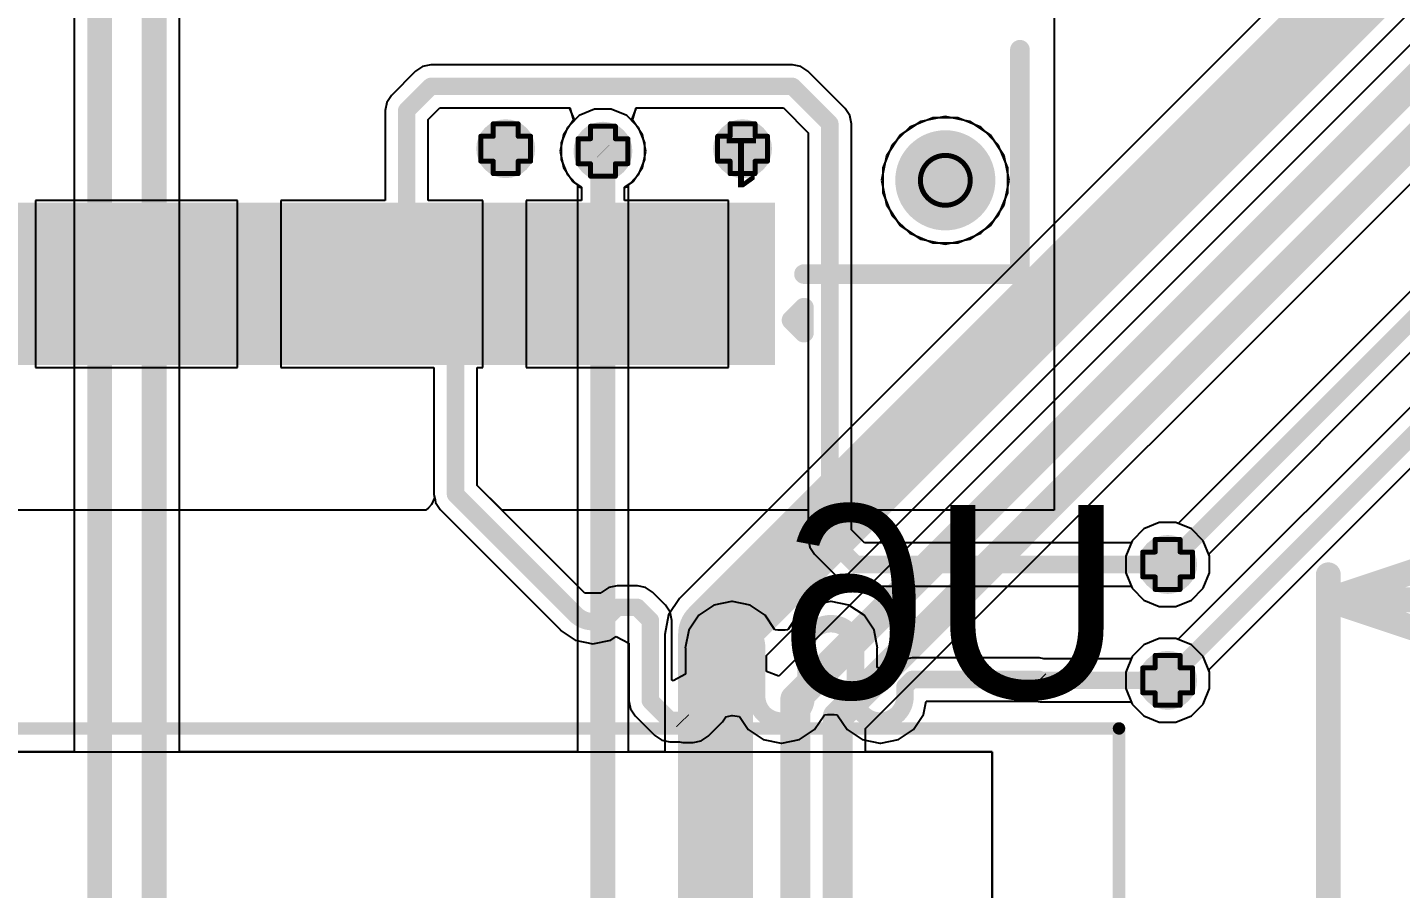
# Model space of a CAD drawing. Header units: inches. Extents: x -1 to 13, y -1.6 to 0.5.
# Drawn here: x 0.596 to 1.147, y -0.448 to -0.102 of the extents above; entities that cross this region are included whole.
import ezdxf

# ---------------------------------------------------------------- set-up
doc = ezdxf.new("R2010")
doc.units = ezdxf.units.IN
doc.header["$MEASUREMENT"] = 0
for name, color, linetype in [('Bottom Layer', 5, 'Continuous'), ('Bottom Overlay', 54, 'Continuous'), ('Bottom Solder', 6, 'Continuous'), ('Dimensions', 6, 'Continuous'), ('Drill Drawing', 1, 'Continuous'), ('Pad Holes', 156, 'Continuous'), ('Top Layer', 1, 'Continuous'), ('Top Overlay', 2, 'Continuous'), ('Top Paste', 8, 'Continuous'), ('Top Solder', 216, 'Continuous'), ('Via Holes', 16, 'Continuous')]:
    doc.layers.add(name, color=color, linetype=linetype)
doc.styles.add('Arial', font='', dxfattribs={"height": 0.2})
doc.styles.get('Arial').set_extended_font_data('Arial')

# ---------------------------------------------------------------- blocks, each defined once
blk = doc.blocks.new('QTH_030_01_L_D_A_K_TR_8')
at = {"layer": 'Bottom Solder'}
h = blk.add_hatch(color=6, dxfattribs=at)
edge = h.paths.add_edge_path()
edge.add_arc((-0.36378, 0.07992), 0.004, 0, 360)
at = {"layer": 'Pad Holes'}
h = blk.add_hatch(color=7, dxfattribs=at)
edge = h.paths.add_edge_path()
edge.add_arc((-0.36378, 0.07992), 0.02008, 0, 360)
at = {"layer": 'Top Layer'}
for points in [[(-0.29144, 0.15004), (-0.27943, 0.15004), (-0.27943, 0.09295), (-0.29144, 0.09295)], [(-0.27175, 0.15004), (-0.25974, 0.15004), (-0.25974, 0.09295), (-0.27175, 0.09295)], [(-0.25207, 0.15004), (-0.24006, 0.15004), (-0.24006, 0.09295), (-0.25207, 0.09295)], [(-0.23238, 0.15004), (-0.22037, 0.15004), (-0.22037, 0.09295), (-0.23238, 0.09295)], [(-0.2127, 0.15004), (-0.20069, 0.15004), (-0.20069, 0.09295), (-0.2127, 0.09295)], [(-0.19301, 0.15004), (-0.181, 0.15004), (-0.181, 0.09295), (-0.19301, 0.09295)], [(-0.17333, 0.15004), (-0.16132, 0.15004), (-0.16132, 0.09295), (-0.17333, 0.09295)], [(-0.15364, 0.15004), (-0.14163, 0.15004), (-0.14163, 0.09295), (-0.15364, 0.09295)], [(-0.13396, 0.15004), (-0.12195, 0.15004), (-0.12195, 0.09295), (-0.13396, 0.09295)], [(-0.11427, 0.15004), (-0.10226, 0.15004), (-0.10226, 0.09295), (-0.11427, 0.09295)], [(-0.09459, 0.15004), (-0.08258, 0.15004), (-0.08258, 0.09295), (-0.09459, 0.09295)], [(-0.0749, 0.15004), (-0.06289, 0.15004), (-0.06289, 0.09295), (-0.0749, 0.09295)], [(-0.05522, 0.15004), (-0.04321, 0.15004), (-0.04321, 0.09295), (-0.05522, 0.09295)], [(-0.03553, 0.15004), (-0.02352, 0.15004), (-0.02352, 0.09295), (-0.03553, 0.09295)], [(-0.01585, 0.15004), (-0.00384, 0.15004), (-0.00384, 0.09295), (-0.01585, 0.09295)], [(0.00384, 0.15004), (0.01585, 0.15004), (0.01585, 0.09295), (0.00384, 0.09295)]]:
    blk.add_hatch(color=1, dxfattribs=at).paths.add_polyline_path(points)
at = {"layer": 'Top Paste'}
for points in [[(-0.29144, 0.15004), (-0.27943, 0.15004), (-0.27943, 0.09295), (-0.29144, 0.09295)], [(-0.27175, 0.15004), (-0.25974, 0.15004), (-0.25974, 0.09295), (-0.27175, 0.09295)], [(-0.25207, 0.15004), (-0.24006, 0.15004), (-0.24006, 0.09295), (-0.25207, 0.09295)], [(-0.23238, 0.15004), (-0.22037, 0.15004), (-0.22037, 0.09295), (-0.23238, 0.09295)], [(-0.2127, 0.15004), (-0.20069, 0.15004), (-0.20069, 0.09295), (-0.2127, 0.09295)], [(-0.19301, 0.15004), (-0.181, 0.15004), (-0.181, 0.09295), (-0.19301, 0.09295)], [(-0.17333, 0.15004), (-0.16132, 0.15004), (-0.16132, 0.09295), (-0.17333, 0.09295)], [(-0.15364, 0.15004), (-0.14163, 0.15004), (-0.14163, 0.09295), (-0.15364, 0.09295)], [(-0.13396, 0.15004), (-0.12195, 0.15004), (-0.12195, 0.09295), (-0.13396, 0.09295)], [(-0.11427, 0.15004), (-0.10226, 0.15004), (-0.10226, 0.09295), (-0.11427, 0.09295)], [(-0.09459, 0.15004), (-0.08258, 0.15004), (-0.08258, 0.09295), (-0.09459, 0.09295)], [(-0.0749, 0.15004), (-0.06289, 0.15004), (-0.06289, 0.09295), (-0.0749, 0.09295)], [(-0.05522, 0.15004), (-0.04321, 0.15004), (-0.04321, 0.09295), (-0.05522, 0.09295)], [(-0.03553, 0.15004), (-0.02352, 0.15004), (-0.02352, 0.09295), (-0.03553, 0.09295)], [(-0.01585, 0.15004), (-0.00384, 0.15004), (-0.00384, 0.09295), (-0.01585, 0.09295)], [(0.00384, 0.15004), (0.01585, 0.15004), (0.01585, 0.09295), (0.00384, 0.09295)]]:
    blk.add_hatch(color=8, dxfattribs=at).paths.add_polyline_path(points)
at = {"layer": 'Top Solder'}
for points in [[(-0.29544, 0.15404), (-0.27543, 0.15404), (-0.27543, 0.08895), (-0.29544, 0.08895)], [(-0.27575, 0.15404), (-0.25574, 0.15404), (-0.25574, 0.08895), (-0.27575, 0.08895)], [(-0.25607, 0.15404), (-0.23606, 0.15404), (-0.23606, 0.08895), (-0.25607, 0.08895)], [(-0.23638, 0.15404), (-0.21637, 0.15404), (-0.21637, 0.08895), (-0.23638, 0.08895)], [(-0.2167, 0.15404), (-0.19669, 0.15404), (-0.19669, 0.08895), (-0.2167, 0.08895)], [(-0.19701, 0.15404), (-0.177, 0.15404), (-0.177, 0.08895), (-0.19701, 0.08895)], [(-0.17733, 0.15404), (-0.15732, 0.15404), (-0.15732, 0.08895), (-0.17733, 0.08895)], [(-0.15764, 0.15404), (-0.13763, 0.15404), (-0.13763, 0.08895), (-0.15764, 0.08895)], [(-0.13796, 0.15404), (-0.11795, 0.15404), (-0.11795, 0.08895), (-0.13796, 0.08895)], [(-0.11827, 0.15404), (-0.09826, 0.15404), (-0.09826, 0.08895), (-0.11827, 0.08895)], [(-0.09859, 0.15404), (-0.07858, 0.15404), (-0.07858, 0.08895), (-0.09859, 0.08895)], [(-0.0789, 0.15404), (-0.05889, 0.15404), (-0.05889, 0.08895), (-0.0789, 0.08895)], [(-0.05922, 0.15404), (-0.03921, 0.15404), (-0.03921, 0.08895), (-0.05922, 0.08895)], [(-0.03953, 0.15404), (-0.01952, 0.15404), (-0.01952, 0.08895), (-0.03953, 0.08895)], [(-0.01985, 0.15404), (0.00016, 0.15404), (0.00016, 0.08895), (-0.01985, 0.08895)], [(-0.00016, 0.15404), (0.01985, 0.15404), (0.01985, 0.08895), (-0.00016, 0.08895)]]:
    blk.add_hatch(color=216, dxfattribs=at).paths.add_polyline_path(points)
h = blk.add_hatch(color=216, dxfattribs=at)
edge = h.paths.add_edge_path()
edge.add_arc((-0.36378, 0.07992), 0.004, 0, 360)
at = {"layer": 'Top Overlay', "const_width": 0.00787}
for points in [[(-0.30209, 0.136), (-0.30709, 0.141)], [(-0.30709, 0.141), (-0.30709, 0.131)], [(-0.30209, 0.136), (-0.30709, 0.131)], [(-0.30709, 0.11752), (-0.3937, 0.11752)], [(-0.3937, 0.11752), (-0.3937, 0.02756)]]:
    blk.add_lwpolyline(points, dxfattribs=at)
at = {"layer": 'Top Overlay', "const_width": 0.00394}
for points in [[(-0.30906, 0.141, 1), (-0.30512, 0.141, 1)], [(-0.30906, 0.141, 1), (-0.30512, 0.141, 1)], [(-0.30406, 0.136, 1), (-0.30012, 0.136, 1)], [(-0.30406, 0.136, 1), (-0.30012, 0.136, 1)], [(-0.30906, 0.131, 1), (-0.30512, 0.131, 1)], [(-0.30906, 0.131, 1), (-0.30512, 0.131, 1)], [(-0.39567, 0.11752, 1), (-0.39173, 0.11752, 1)], [(-0.39567, 0.11752, 1), (-0.39173, 0.11752, 1)], [(-0.30906, 0.11752, 1), (-0.30512, 0.11752, 1)], [(-0.39567, 0.02756, 1), (-0.39173, 0.02756, 1)]]:
    blk.add_lwpolyline(points, format="xyb", close=True, dxfattribs=at)
at = {"layer": 'Top Overlay', "style": 'Arial'}
blk.add_text('1', height=0.01969, dxfattribs=at).set_placement((-0.29, 0.063))
blk = doc.blocks.new('BL_R8812AF1_B_11')
at = {"layer": 'Bottom Overlay', "const_width": 0.005}
for points in [[(-0.5315, -0.26952), (-0.5315, -0.35039)], [(0.5315, -0.35039), (-0.5315, -0.35039)]]:
    blk.add_lwpolyline(points, dxfattribs=at)
at = {"layer": 'Bottom Overlay', "const_width": 0.0025}
blk.add_lwpolyline([(-0.53275, -0.35039, 1), (-0.53025, -0.35039, 1)], format="xyb", close=True, dxfattribs=at)
blk.add_lwpolyline([(-0.53275, -0.35039, 1), (-0.53025, -0.35039, 1)], format="xyb", close=True, dxfattribs=at)

msp = doc.modelspace()

# ---------------------------------------------------------------- hatches: boundary and pattern name
at = {"layer": 'Bottom Layer'}
h = msp.add_hatch(color=5, dxfattribs=at)
edge = h.paths.add_edge_path()
edge.add_arc((0.78785, -0.15111), 0.01181, 0, 360)
h = msp.add_hatch(color=5, dxfattribs=at)
edge = h.paths.add_edge_path()
edge.add_arc((0.82685, -0.15211), 0.01181, 0, 360)
h = msp.add_hatch(color=5, dxfattribs=at)
edge = h.paths.add_edge_path()
edge.add_arc((0.88285, -0.15111), 0.01181, 0, 360)
h = msp.add_hatch(color=5, dxfattribs=at)
edge = h.paths.add_edge_path()
edge.add_arc((1.05335, -0.31785), 0.01181, 0, 360)
h = msp.add_hatch(color=5, dxfattribs=at)
edge = h.paths.add_edge_path()
edge.add_arc((1.05335, -0.36431), 0.01181, 0, 360)
at = {"layer": 'Top Layer'}
h = msp.add_hatch(color=1, dxfattribs=at)
edge = h.paths.add_edge_path()
edge.add_arc((0.78785, -0.15111), 0.01181, 0, 360)
h = msp.add_hatch(color=1, dxfattribs=at)
edge = h.paths.add_edge_path()
edge.add_arc((0.82685, -0.15211), 0.01181, 0, 360)
h = msp.add_hatch(color=1, dxfattribs=at)
edge = h.paths.add_edge_path()
edge.add_arc((0.88285, -0.15111), 0.01181, 0, 360)
h = msp.add_hatch(color=1, dxfattribs=at)
edge = h.paths.add_edge_path()
edge.add_arc((1.05335, -0.31785), 0.01181, 0, 360)
h = msp.add_hatch(color=1, dxfattribs=at)
edge = h.paths.add_edge_path()
edge.add_arc((1.05335, -0.36431), 0.01181, 0, 360)
at = {"layer": 'Via Holes'}
h = msp.add_hatch(color=7, dxfattribs=at)
edge = h.paths.add_edge_path()
edge.add_arc((0.78785, -0.15111), 0.00591, 0, 360)
h = msp.add_hatch(color=7, dxfattribs=at)
edge = h.paths.add_edge_path()
edge.add_arc((0.82685, -0.15211), 0.00591, 0, 360)
h = msp.add_hatch(color=7, dxfattribs=at)
edge = h.paths.add_edge_path()
edge.add_arc((0.88285, -0.15111), 0.00591, 0, 360)
h = msp.add_hatch(color=7, dxfattribs=at)
edge = h.paths.add_edge_path()
edge.add_arc((1.05335, -0.31785), 0.00591, 0, 360)
h = msp.add_hatch(color=7, dxfattribs=at)
edge = h.paths.add_edge_path()
edge.add_arc((1.05335, -0.36431), 0.00591, 0, 360)

# ---------------------------------------------------------------- linework, layer by layer
at = {"layer": 'Bottom Layer'}
for p, q in [((0.61479, 0.14839), (0.61479, -0.393)), ((0.657, -0.393), (0.657, 0.13558)), ((0.89239, -0.35432), (1.21258, -0.03413)), ((1.17449, -0.08557), (0.89739, -0.36267)), ((1.0992, -0.08983), (0.85758, -0.33145)), ((0.93222, -0.38361), (1.19411, -0.12172)), ((1.23261, -0.12633), (1.05755, -0.3014)), ((0.82351, -0.1353), (0.81733, -0.13785)), ((0.8302, -0.1353), (0.82351, -0.1353)), ((0.83637, -0.13785), (0.8302, -0.1353)), ((1.06981, -0.31365), (1.24979, -0.13367)), ((0.8126, -0.14258), (0.81004, -0.14876)), ((0.81733, -0.13785), (0.8126, -0.14258)), ((0.8411, -0.14258), (0.83637, -0.13785)), ((0.84366, -0.14876), (0.8411, -0.14258)), ((0.94997, -0.14252), (0.94292, -0.14958)), ((0.95919, -0.1387), (0.94997, -0.14252)), ((0.96917, -0.1387), (0.95919, -0.1387)), ((0.97839, -0.14252), (0.96917, -0.1387)), ((0.98544, -0.14958), (0.97839, -0.14252)), ((1.26674, -0.13867), (1.05755, -0.34785)), ((0.81004, -0.14876), (0.81004, -0.15545)), ((0.84366, -0.15545), (0.84366, -0.14876)), ((0.94292, -0.14958), (0.9391, -0.15879)), ((0.98926, -0.15879), (0.98544, -0.14958)), ((1.06981, -0.36011), (1.28111, -0.14881)), ((0.81004, -0.15545), (0.8126, -0.16163)), ((0.8411, -0.16163), (0.84366, -0.15545)), ((0.9391, -0.15879), (0.9391, -0.16877)), ((0.98926, -0.16877), (0.98926, -0.15879)), ((0.8126, -0.16163), (0.81666, -0.16568)), ((0.83705, -0.16568), (0.8411, -0.16163)), ((0.81666, -0.16568), (0.81666, -0.393)), ((0.83705, -0.393), (0.83705, -0.16568)), ((0.9391, -0.16877), (0.94292, -0.17799)), ((0.98544, -0.17799), (0.98926, -0.16877)), ((0.94292, -0.17799), (0.94997, -0.18504)), ((0.97839, -0.18504), (0.98544, -0.17799)), ((0.94997, -0.18504), (0.95919, -0.18886)), ((0.96917, -0.18886), (0.97839, -0.18504)), ((0.95919, -0.18886), (0.96917, -0.18886)), ((1.05001, -0.30104), (1.04383, -0.3036)), ((1.0567, -0.30104), (1.05001, -0.30104)), ((1.05755, -0.3014), (1.0567, -0.30104)), ((1.0391, -0.30833), (1.03654, -0.31451)), ((1.04383, -0.3036), (1.0391, -0.30833)), ((1.07016, -0.31451), (1.06981, -0.31365)), ((1.03654, -0.31451), (1.03654, -0.3212)), ((1.07016, -0.3212), (1.07016, -0.31451)), ((1.03654, -0.3212), (1.0391, -0.32737)), ((1.0676, -0.32737), (1.07016, -0.3212)), ((1.0391, -0.32737), (1.04383, -0.3321)), ((1.06287, -0.3321), (1.0676, -0.32737)), ((0.85758, -0.33145), (0.85316, -0.33807)), ((1.04383, -0.3321), (1.05001, -0.33466)), ((1.05001, -0.33466), (1.0567, -0.33466)), ((1.0567, -0.33466), (1.06287, -0.3321)), ((0.85316, -0.33807), (0.85161, -0.34587)), ((0.85161, -0.34587), (0.85161, -0.393)), ((1.04383, -0.35006), (1.0391, -0.35479)), ((1.05001, -0.3475), (1.04383, -0.35006)), ((1.0567, -0.3475), (1.05001, -0.3475)), ((1.05755, -0.34785), (1.0567, -0.3475)), ((0.89239, -0.3608), (0.89239, -0.35432)), ((1.0391, -0.35479), (1.03654, -0.36097)), ((0.89739, -0.36267), (0.89239, -0.3608)), ((1.03654, -0.36097), (1.03654, -0.36765)), ((1.07016, -0.36097), (1.06981, -0.36011)), ((1.07016, -0.36765), (1.07016, -0.36097)), ((1.03654, -0.36765), (1.0391, -0.37383)), ((1.0676, -0.37383), (1.07016, -0.36765)), ((1.0391, -0.37383), (1.04383, -0.37856)), ((1.06287, -0.37856), (1.0676, -0.37383)), ((1.04383, -0.37856), (1.05001, -0.38112)), ((1.0567, -0.38112), (1.06287, -0.37856)), ((0.93222, -0.393), (0.93222, -0.38361)), ((1.05001, -0.38112), (1.0567, -0.38112)), ((0.177, -0.393), (0.983, -0.393)), ((0.61479, -0.393), (0.177, -0.393)), ((0.81666, -0.393), (0.657, -0.393)), ((0.85161, -0.393), (0.83705, -0.393)), ((0.983, -0.393), (0.93222, -0.393)), ((0.983, -0.393), (0.983, -1.071)), ((0.983, -0.50655), (0.983, -0.393))]:
    msp.add_line(p, q, dxfattribs=at)
for points, const_width in [([(0.62499, -0.75999), (0.62499, 0.14839)], 0.01), ([(0.6468, -0.75095), (0.6468, 0.1398)], 0.01), ([(0.872, -0.34587), (1.20414, -0.01374)], 0.03), ([(0.872, -0.34587), (1.20414, -0.01374)], 0.03), ([(0.904, -0.37192), (1.18242, -0.0935)], 0.012), ([(0.921, -0.37896), (1.18946, -0.1105)], 0.012), ([(1.05335, -0.31785), (1.2462, -0.125)], 0.007), ([(1.05335, -0.36431), (1.27752, -0.14015)], 0.007), ([(0.82685, -0.89314), (0.82685, -0.15211)], 0.01), ([(0.872, -0.813), (0.872, -0.34587)], 0.03), ([(0.872, -0.813), (0.872, -0.34587)], 0.03), ([(0.904, -0.72551), (0.904, -0.37192)], 0.012), ([(0.921, -0.71847), (0.921, -0.37896)], 0.012)]:
    msp.add_lwpolyline(points, dxfattribs=dict(at, const_width=const_width))
for points, const_width in [([(0.82435, -0.15211, 1), (0.82935, -0.15211, 1)], 0.005), ([(1.0516, -0.31785, 1), (1.0551, -0.31785, 1)], 0.0035), ([(0.8645, -0.34587, 1), (0.8795, -0.34587, 1)], 0.015), ([(0.8645, -0.34587, 1), (0.8795, -0.34587, 1)], 0.015), ([(0.8645, -0.34587, 1), (0.8795, -0.34587, 1)], 0.015), ([(0.8645, -0.34587, 1), (0.8795, -0.34587, 1)], 0.015), ([(1.0516, -0.36431, 1), (1.0551, -0.36431, 1)], 0.0035), ([(0.901, -0.37192, 1), (0.907, -0.37192, 1)], 0.006), ([(0.901, -0.37192, 1), (0.907, -0.37192, 1)], 0.006), ([(0.918, -0.37896, 1), (0.924, -0.37896, 1)], 0.006), ([(0.918, -0.37896, 1), (0.924, -0.37896, 1)], 0.006)]:
    msp.add_lwpolyline(points, format="xyb", close=True, dxfattribs=dict(at, const_width=const_width))
at = {"layer": 'Dimensions', "const_width": 0.01}
for points in [[(1.1178, -0.332), (1.1778, -0.312)], [(1.1178, -0.68761), (1.1178, -0.322)], [(1.1178, -0.332), (1.1778, -0.352)], [(1.1178, -0.332), (1.44585, -0.332)]]:
    msp.add_lwpolyline(points, dxfattribs=at)
at = {"layer": 'Dimensions', "const_width": 0.005}
for points in [[(1.1153, -0.322, 1), (1.1203, -0.322, 1)], [(1.1153, -0.332, 1), (1.1203, -0.332, 1)], [(1.1153, -0.332, 1), (1.1203, -0.332, 1)], [(1.1153, -0.332, 1), (1.1203, -0.332, 1)]]:
    msp.add_lwpolyline(points, format="xyb", close=True, dxfattribs=at)
at = {"layer": 'Drill Drawing', "const_width": 0.002}
for points in [[(0.78285, -0.14611), (0.78285, -0.14111)], [(0.78285, -0.14111), (0.79285, -0.14111)], [(0.79285, -0.14611), (0.79285, -0.14111)], [(0.82185, -0.14711), (0.82185, -0.14211)], [(0.82185, -0.14211), (0.83185, -0.14211)], [(0.83185, -0.14711), (0.83185, -0.14211)], [(0.87785, -0.14611), (0.87785, -0.14111)], [(0.87785, -0.14111), (0.88785, -0.14111)], [(0.88785, -0.14611), (0.88785, -0.14111)], [(0.77785, -0.15611), (0.77785, -0.14611)], [(0.77785, -0.14611), (0.78285, -0.14611)], [(0.79285, -0.14611), (0.79785, -0.14611)], [(0.79785, -0.15611), (0.79785, -0.14611)], [(0.81685, -0.15711), (0.81685, -0.14711)], [(0.81685, -0.14711), (0.82185, -0.14711)], [(0.83185, -0.14711), (0.83685, -0.14711)], [(0.83685, -0.15711), (0.83685, -0.14711)], [(0.87285, -0.15611), (0.87285, -0.14611)], [(0.87285, -0.14611), (0.87785, -0.14611)], [(0.88785, -0.14611), (0.89285, -0.14611)], [(0.89285, -0.15611), (0.89285, -0.14611)], [(0.77785, -0.15611), (0.78285, -0.15611)], [(0.78285, -0.16111), (0.78285, -0.15611)], [(0.79285, -0.15611), (0.79785, -0.15611)], [(0.79285, -0.16111), (0.79285, -0.15611)], [(0.81685, -0.15711), (0.82185, -0.15711)], [(0.82185, -0.16211), (0.82185, -0.15711)], [(0.83185, -0.15711), (0.83685, -0.15711)], [(0.83185, -0.16211), (0.83185, -0.15711)], [(0.87285, -0.15611), (0.87785, -0.15611)], [(0.87785, -0.16111), (0.87785, -0.15611)], [(0.88785, -0.15611), (0.89285, -0.15611)], [(0.88785, -0.16111), (0.88785, -0.15611)], [(0.78285, -0.16111), (0.79285, -0.16111)], [(0.82185, -0.16211), (0.83185, -0.16211)], [(0.87785, -0.16111), (0.88785, -0.16111)], [(1.04835, -0.31285), (1.04835, -0.30785)], [(1.04835, -0.30785), (1.05835, -0.30785)], [(1.05835, -0.31285), (1.05835, -0.30785)], [(1.04335, -0.32285), (1.04335, -0.31285)], [(1.04335, -0.31285), (1.04835, -0.31285)], [(1.05835, -0.31285), (1.06335, -0.31285)], [(1.06335, -0.32285), (1.06335, -0.31285)], [(1.04335, -0.32285), (1.04835, -0.32285)], [(1.04835, -0.32785), (1.04835, -0.32285)], [(1.05835, -0.32285), (1.06335, -0.32285)], [(1.05835, -0.32785), (1.05835, -0.32285)], [(1.04835, -0.32785), (1.05835, -0.32785)], [(1.04835, -0.35931), (1.04835, -0.35431)], [(1.04835, -0.35431), (1.05835, -0.35431)], [(1.05835, -0.35931), (1.05835, -0.35431)], [(1.04335, -0.36931), (1.04335, -0.35931)], [(1.04335, -0.35931), (1.04835, -0.35931)], [(1.05835, -0.35931), (1.06335, -0.35931)], [(1.06335, -0.36931), (1.06335, -0.35931)], [(1.04335, -0.36931), (1.04835, -0.36931)], [(1.04835, -0.37431), (1.04835, -0.36931)], [(1.05835, -0.36931), (1.06335, -0.36931)], [(1.05835, -0.37431), (1.05835, -0.36931)], [(1.04835, -0.37431), (1.05835, -0.37431)]]:
    msp.add_lwpolyline(points, dxfattribs=at)
at = {"layer": 'Drill Drawing'}
for points, const_width in [([(0.78235, -0.14111, 1), (0.78335, -0.14111, 1)], 0.001), ([(0.78235, -0.14111, 1), (0.78335, -0.14111, 1)], 0.001), ([(0.79235, -0.14111, 1), (0.79335, -0.14111, 1)], 0.001), ([(0.79235, -0.14111, 1), (0.79335, -0.14111, 1)], 0.001), ([(0.82135, -0.14211, 1), (0.82235, -0.14211, 1)], 0.001), ([(0.82135, -0.14211, 1), (0.82235, -0.14211, 1)], 0.001), ([(0.83135, -0.14211, 1), (0.83235, -0.14211, 1)], 0.001), ([(0.83135, -0.14211, 1), (0.83235, -0.14211, 1)], 0.001), ([(0.87735, -0.14111, 1), (0.87835, -0.14111, 1)], 0.001), ([(0.87735, -0.14111, 1), (0.87835, -0.14111, 1)], 0.001), ([(0.88735, -0.14111, 1), (0.88835, -0.14111, 1)], 0.001), ([(0.88735, -0.14111, 1), (0.88835, -0.14111, 1)], 0.001), ([(0.77735, -0.14611, 1), (0.77835, -0.14611, 1)], 0.001), ([(0.77735, -0.14611, 1), (0.77835, -0.14611, 1)], 0.001), ([(0.78235, -0.14611, 1), (0.78335, -0.14611, 1)], 0.001), ([(0.78235, -0.14611, 1), (0.78335, -0.14611, 1)], 0.001), ([(0.79235, -0.14611, 1), (0.79335, -0.14611, 1)], 0.001), ([(0.79235, -0.14611, 1), (0.79335, -0.14611, 1)], 0.001), ([(0.79735, -0.14611, 1), (0.79835, -0.14611, 1)], 0.001), ([(0.79735, -0.14611, 1), (0.79835, -0.14611, 1)], 0.001), ([(0.81635, -0.14711, 1), (0.81735, -0.14711, 1)], 0.001), ([(0.81635, -0.14711, 1), (0.81735, -0.14711, 1)], 0.001), ([(0.82135, -0.14711, 1), (0.82235, -0.14711, 1)], 0.001), ([(0.82135, -0.14711, 1), (0.82235, -0.14711, 1)], 0.001), ([(0.83135, -0.14711, 1), (0.83235, -0.14711, 1)], 0.001), ([(0.83135, -0.14711, 1), (0.83235, -0.14711, 1)], 0.001), ([(0.83635, -0.14711, 1), (0.83735, -0.14711, 1)], 0.001), ([(0.83635, -0.14711, 1), (0.83735, -0.14711, 1)], 0.001), ([(0.87235, -0.14611, 1), (0.87335, -0.14611, 1)], 0.001), ([(0.87235, -0.14611, 1), (0.87335, -0.14611, 1)], 0.001), ([(0.87735, -0.14611, 1), (0.87835, -0.14611, 1)], 0.001), ([(0.87735, -0.14611, 1), (0.87835, -0.14611, 1)], 0.001), ([(0.88735, -0.14611, 1), (0.88835, -0.14611, 1)], 0.001), ([(0.88735, -0.14611, 1), (0.88835, -0.14611, 1)], 0.001), ([(0.89235, -0.14611, 1), (0.89335, -0.14611, 1)], 0.001), ([(0.89235, -0.14611, 1), (0.89335, -0.14611, 1)], 0.001), ([(0.97418, -0.16378, 1), (0.95418, -0.16378, 1)], 0.002), ([(0.77735, -0.15611, 1), (0.77835, -0.15611, 1)], 0.001), ([(0.77735, -0.15611, 1), (0.77835, -0.15611, 1)], 0.001), ([(0.78235, -0.15611, 1), (0.78335, -0.15611, 1)], 0.001), ([(0.78235, -0.15611, 1), (0.78335, -0.15611, 1)], 0.001), ([(0.79235, -0.15611, 1), (0.79335, -0.15611, 1)], 0.001), ([(0.79235, -0.15611, 1), (0.79335, -0.15611, 1)], 0.001), ([(0.79735, -0.15611, 1), (0.79835, -0.15611, 1)], 0.001), ([(0.79735, -0.15611, 1), (0.79835, -0.15611, 1)], 0.001), ([(0.81635, -0.15711, 1), (0.81735, -0.15711, 1)], 0.001), ([(0.81635, -0.15711, 1), (0.81735, -0.15711, 1)], 0.001), ([(0.82135, -0.15711, 1), (0.82235, -0.15711, 1)], 0.001), ([(0.82135, -0.15711, 1), (0.82235, -0.15711, 1)], 0.001), ([(0.83135, -0.15711, 1), (0.83235, -0.15711, 1)], 0.001), ([(0.83135, -0.15711, 1), (0.83235, -0.15711, 1)], 0.001), ([(0.83635, -0.15711, 1), (0.83735, -0.15711, 1)], 0.001), ([(0.83635, -0.15711, 1), (0.83735, -0.15711, 1)], 0.001), ([(0.87235, -0.15611, 1), (0.87335, -0.15611, 1)], 0.001), ([(0.87235, -0.15611, 1), (0.87335, -0.15611, 1)], 0.001), ([(0.87735, -0.15611, 1), (0.87835, -0.15611, 1)], 0.001), ([(0.87735, -0.15611, 1), (0.87835, -0.15611, 1)], 0.001), ([(0.88735, -0.15611, 1), (0.88835, -0.15611, 1)], 0.001), ([(0.88735, -0.15611, 1), (0.88835, -0.15611, 1)], 0.001), ([(0.89235, -0.15611, 1), (0.89335, -0.15611, 1)], 0.001), ([(0.89235, -0.15611, 1), (0.89335, -0.15611, 1)], 0.001), ([(0.78235, -0.16111, 1), (0.78335, -0.16111, 1)], 0.001), ([(0.78235, -0.16111, 1), (0.78335, -0.16111, 1)], 0.001), ([(0.79235, -0.16111, 1), (0.79335, -0.16111, 1)], 0.001), ([(0.79235, -0.16111, 1), (0.79335, -0.16111, 1)], 0.001), ([(0.82135, -0.16211, 1), (0.82235, -0.16211, 1)], 0.001), ([(0.82135, -0.16211, 1), (0.82235, -0.16211, 1)], 0.001), ([(0.83135, -0.16211, 1), (0.83235, -0.16211, 1)], 0.001), ([(0.83135, -0.16211, 1), (0.83235, -0.16211, 1)], 0.001), ([(0.87735, -0.16111, 1), (0.87835, -0.16111, 1)], 0.001), ([(0.87735, -0.16111, 1), (0.87835, -0.16111, 1)], 0.001), ([(0.88735, -0.16111, 1), (0.88835, -0.16111, 1)], 0.001), ([(0.88735, -0.16111, 1), (0.88835, -0.16111, 1)], 0.001), ([(0.95368, -0.16378, 1), (0.95468, -0.16378, 1)], 0.001), ([(0.97368, -0.16378, 1), (0.97468, -0.16378, 1)], 0.001), ([(1.04785, -0.30785, 1), (1.04885, -0.30785, 1)], 0.001), ([(1.04785, -0.30785, 1), (1.04885, -0.30785, 1)], 0.001), ([(1.05785, -0.30785, 1), (1.05885, -0.30785, 1)], 0.001), ([(1.05785, -0.30785, 1), (1.05885, -0.30785, 1)], 0.001), ([(1.04285, -0.31285, 1), (1.04385, -0.31285, 1)], 0.001), ([(1.04285, -0.31285, 1), (1.04385, -0.31285, 1)], 0.001), ([(1.04785, -0.31285, 1), (1.04885, -0.31285, 1)], 0.001), ([(1.04785, -0.31285, 1), (1.04885, -0.31285, 1)], 0.001), ([(1.05785, -0.31285, 1), (1.05885, -0.31285, 1)], 0.001), ([(1.05785, -0.31285, 1), (1.05885, -0.31285, 1)], 0.001), ([(1.06285, -0.31285, 1), (1.06385, -0.31285, 1)], 0.001), ([(1.06285, -0.31285, 1), (1.06385, -0.31285, 1)], 0.001), ([(1.04285, -0.32285, 1), (1.04385, -0.32285, 1)], 0.001), ([(1.04285, -0.32285, 1), (1.04385, -0.32285, 1)], 0.001), ([(1.04785, -0.32285, 1), (1.04885, -0.32285, 1)], 0.001), ([(1.04785, -0.32285, 1), (1.04885, -0.32285, 1)], 0.001), ([(1.05785, -0.32285, 1), (1.05885, -0.32285, 1)], 0.001), ([(1.05785, -0.32285, 1), (1.05885, -0.32285, 1)], 0.001), ([(1.06285, -0.32285, 1), (1.06385, -0.32285, 1)], 0.001), ([(1.06285, -0.32285, 1), (1.06385, -0.32285, 1)], 0.001), ([(1.04785, -0.32785, 1), (1.04885, -0.32785, 1)], 0.001), ([(1.04785, -0.32785, 1), (1.04885, -0.32785, 1)], 0.001), ([(1.05785, -0.32785, 1), (1.05885, -0.32785, 1)], 0.001), ([(1.05785, -0.32785, 1), (1.05885, -0.32785, 1)], 0.001), ([(1.04785, -0.35431, 1), (1.04885, -0.35431, 1)], 0.001), ([(1.04785, -0.35431, 1), (1.04885, -0.35431, 1)], 0.001), ([(1.05785, -0.35431, 1), (1.05885, -0.35431, 1)], 0.001), ([(1.05785, -0.35431, 1), (1.05885, -0.35431, 1)], 0.001), ([(1.04285, -0.35931, 1), (1.04385, -0.35931, 1)], 0.001), ([(1.04285, -0.35931, 1), (1.04385, -0.35931, 1)], 0.001), ([(1.04785, -0.35931, 1), (1.04885, -0.35931, 1)], 0.001), ([(1.04785, -0.35931, 1), (1.04885, -0.35931, 1)], 0.001), ([(1.05785, -0.35931, 1), (1.05885, -0.35931, 1)], 0.001), ([(1.05785, -0.35931, 1), (1.05885, -0.35931, 1)], 0.001), ([(1.06285, -0.35931, 1), (1.06385, -0.35931, 1)], 0.001), ([(1.06285, -0.35931, 1), (1.06385, -0.35931, 1)], 0.001), ([(1.04285, -0.36931, 1), (1.04385, -0.36931, 1)], 0.001), ([(1.04285, -0.36931, 1), (1.04385, -0.36931, 1)], 0.001), ([(1.04785, -0.36931, 1), (1.04885, -0.36931, 1)], 0.001), ([(1.04785, -0.36931, 1), (1.04885, -0.36931, 1)], 0.001), ([(1.05785, -0.36931, 1), (1.05885, -0.36931, 1)], 0.001), ([(1.05785, -0.36931, 1), (1.05885, -0.36931, 1)], 0.001), ([(1.06285, -0.36931, 1), (1.06385, -0.36931, 1)], 0.001), ([(1.06285, -0.36931, 1), (1.06385, -0.36931, 1)], 0.001), ([(1.04785, -0.37431, 1), (1.04885, -0.37431, 1)], 0.001), ([(1.04785, -0.37431, 1), (1.04885, -0.37431, 1)], 0.001), ([(1.05785, -0.37431, 1), (1.05885, -0.37431, 1)], 0.001), ([(1.05785, -0.37431, 1), (1.05885, -0.37431, 1)], 0.001)]:
    msp.add_lwpolyline(points, format="xyb", close=True, dxfattribs=dict(at, const_width=const_width))
at = {"layer": 'Top Layer'}
for p, q in [((1.00787, 0.11389), (1.00787, -0.29611)), ((0.75172, -0.11998), (0.742, -0.1297)), ((0.75172, -0.11998), (0.742, -0.1297)), ((0.75454, -0.1181), (0.75172, -0.11998)), ((0.75454, -0.1181), (0.75172, -0.11998)), ((0.75785, -0.11744), (0.75454, -0.1181)), ((0.75785, -0.11744), (0.75454, -0.1181)), ((0.90285, -0.11744), (0.75785, -0.11744)), ((0.90285, -0.11744), (0.75785, -0.11744)), ((0.90617, -0.1181), (0.90285, -0.11744)), ((0.90617, -0.1181), (0.90285, -0.11744)), ((0.90898, -0.11998), (0.90617, -0.1181)), ((0.90898, -0.11998), (0.90617, -0.1181)), ((0.92398, -0.13498), (0.90898, -0.11998)), ((0.92398, -0.13498), (0.90898, -0.11998)), ((0.742, -0.1297), (0.74013, -0.13251)), ((0.742, -0.1297), (0.74013, -0.13251)), ((0.74013, -0.13251), (0.73947, -0.13583)), ((0.74013, -0.13251), (0.73947, -0.13583)), ((0.73947, -0.13583), (0.73947, -0.17181)), ((0.73947, -0.13583), (0.73947, -0.17181)), ((0.7568, -0.13942), (0.76144, -0.13477)), ((0.7568, -0.13942), (0.76144, -0.13477)), ((0.76144, -0.13477), (0.81334, -0.13477)), ((0.76144, -0.13477), (0.81353, -0.13477)), ((0.81334, -0.13477), (0.81541, -0.13977)), ((0.81353, -0.13477), (0.81505, -0.13977)), ((0.83829, -0.13977), (0.84036, -0.13477)), ((0.83865, -0.13977), (0.84017, -0.13477)), ((0.84017, -0.13477), (0.89926, -0.13477)), ((0.84036, -0.13477), (0.89926, -0.13477)), ((0.89926, -0.13477), (0.90919, -0.1447)), ((0.89926, -0.13477), (0.90919, -0.1447)), ((0.92586, -0.13779), (0.92398, -0.13498)), ((0.92586, -0.13779), (0.92398, -0.13498)), ((0.7568, -0.17181), (0.7568, -0.13942)), ((0.7568, -0.17181), (0.7568, -0.13942)), ((0.8126, -0.14258), (0.81004, -0.14876)), ((0.81473, -0.13999), (0.81102, -0.14555)), ((0.81541, -0.13977), (0.8126, -0.14258)), ((0.81505, -0.13977), (0.81473, -0.13999)), ((0.8411, -0.14258), (0.83829, -0.13977)), ((0.83897, -0.13999), (0.83865, -0.13977)), ((0.84269, -0.14555), (0.83897, -0.13999)), ((0.84366, -0.14876), (0.8411, -0.14258)), ((0.92652, -0.14111), (0.92586, -0.13779)), ((0.92652, -0.14111), (0.92586, -0.13779)), ((0.92652, -0.30394), (0.92652, -0.14111)), ((0.92652, -0.29611), (0.92652, -0.14111)), ((0.94997, -0.14252), (0.94292, -0.14958)), ((0.95439, -0.14016), (0.9461, -0.1457)), ((0.95919, -0.1387), (0.94997, -0.14252)), ((0.96418, -0.13821), (0.95439, -0.14016)), ((0.96917, -0.1387), (0.95919, -0.1387)), ((0.97396, -0.14016), (0.96418, -0.13821)), ((0.97839, -0.14252), (0.96917, -0.1387)), ((0.98226, -0.1457), (0.97396, -0.14016)), ((0.98544, -0.14958), (0.97839, -0.14252)), ((0.81102, -0.14555), (0.80971, -0.15211)), ((0.84399, -0.15211), (0.84269, -0.14555)), ((0.90919, -0.1447), (0.90919, -0.30753)), ((0.90919, -0.1447), (0.90919, -0.29611)), ((0.9461, -0.1457), (0.94056, -0.154)), ((0.9878, -0.154), (0.98226, -0.1457)), ((0.80971, -0.15211), (0.81102, -0.15867)), ((0.81004, -0.14876), (0.81004, -0.15545)), ((0.84269, -0.15867), (0.84399, -0.15211)), ((0.84366, -0.15545), (0.84366, -0.14876)), ((0.94056, -0.154), (0.93861, -0.16378)), ((0.94292, -0.14958), (0.9391, -0.15879)), ((0.98926, -0.15879), (0.98544, -0.14958)), ((0.98975, -0.16378), (0.9878, -0.154)), ((0.81004, -0.15545), (0.8126, -0.16163)), ((0.81102, -0.15867), (0.81473, -0.16423)), ((0.83897, -0.16423), (0.84269, -0.15867)), ((0.8411, -0.16163), (0.84366, -0.15545)), ((0.9391, -0.15879), (0.9391, -0.16877)), ((0.98926, -0.16877), (0.98926, -0.15879)), ((0.8126, -0.16163), (0.81733, -0.16636)), ((0.81473, -0.16423), (0.81823, -0.16656)), ((0.83556, -0.16651), (0.83897, -0.16423)), ((0.83637, -0.16636), (0.8411, -0.16163)), ((0.93861, -0.16378), (0.94056, -0.17357)), ((0.9878, -0.17357), (0.98975, -0.16378)), ((0.81733, -0.16636), (0.81823, -0.16673)), ((0.81823, -0.16656), (0.81823, -0.17181)), ((0.81823, -0.16673), (0.81823, -0.17181)), ((0.83556, -0.1667), (0.83637, -0.16636)), ((0.83556, -0.17181), (0.83556, -0.16651)), ((0.83556, -0.17181), (0.83556, -0.1667)), ((0.9391, -0.16877), (0.94292, -0.17799)), ((0.98544, -0.17799), (0.98926, -0.16877)), ((0.6803, -0.17181), (0.59924, -0.17181)), ((0.59924, -0.17181), (0.59924, -0.2389)), ((0.6803, -0.17181), (0.59924, -0.17181)), ((0.59924, -0.17181), (0.59924, -0.2389)), ((0.6803, -0.2389), (0.6803, -0.17181)), ((0.6803, -0.2389), (0.6803, -0.17181)), ((0.73947, -0.17181), (0.69766, -0.17181)), ((0.69766, -0.17181), (0.69766, -0.2389)), ((0.73947, -0.17181), (0.69766, -0.17181)), ((0.69766, -0.17181), (0.69766, -0.2389)), ((0.77873, -0.17181), (0.7568, -0.17181)), ((0.77873, -0.17181), (0.7568, -0.17181)), ((0.77873, -0.2389), (0.77873, -0.17181)), ((0.77873, -0.2389), (0.77873, -0.17181)), ((0.81823, -0.17181), (0.79609, -0.17181)), ((0.79609, -0.17181), (0.79609, -0.2389)), ((0.81823, -0.17181), (0.79609, -0.17181)), ((0.79609, -0.17181), (0.79609, -0.2389)), ((0.87715, -0.17181), (0.83556, -0.17181)), ((0.87715, -0.17181), (0.83556, -0.17181)), ((0.87715, -0.2389), (0.87715, -0.17181)), ((0.87715, -0.2389), (0.87715, -0.17181)), ((0.94056, -0.17357), (0.9461, -0.18186)), ((0.98226, -0.18186), (0.9878, -0.17357)), ((0.94292, -0.17799), (0.94997, -0.18504)), ((0.97839, -0.18504), (0.98544, -0.17799)), ((0.9461, -0.18186), (0.95439, -0.1874)), ((0.94997, -0.18504), (0.95919, -0.18886)), ((0.96917, -0.18886), (0.97839, -0.18504)), ((0.97396, -0.1874), (0.98226, -0.18186)), ((0.95439, -0.1874), (0.96418, -0.18935)), ((0.95919, -0.18886), (0.96917, -0.18886)), ((0.96418, -0.18935), (0.97396, -0.1874)), ((0.59924, -0.2389), (0.6803, -0.2389)), ((0.59924, -0.2389), (0.6803, -0.2389)), ((0.69766, -0.2389), (0.75906, -0.2389)), ((0.69766, -0.2389), (0.75906, -0.2389)), ((0.75906, -0.2389), (0.75906, -0.28971)), ((0.75906, -0.2389), (0.75906, -0.28971)), ((0.77639, -0.28612), (0.77639, -0.2389)), ((0.77639, -0.2389), (0.77873, -0.2389)), ((0.77639, -0.28612), (0.77639, -0.2389)), ((0.77639, -0.2389), (0.77873, -0.2389)), ((0.79609, -0.2389), (0.87715, -0.2389)), ((0.79609, -0.2389), (0.87715, -0.2389)), ((0.81961, -0.32935), (0.77639, -0.28612)), ((0.78638, -0.29611), (0.77639, -0.28612)), ((0.75933, -0.29111), (0.75805, -0.29376)), ((0.75906, -0.28971), (0.75949, -0.29191)), ((0.75906, -0.28971), (0.75933, -0.29111)), ((0.75576, -0.29611), (0.19787, -0.29611)), ((0.75693, -0.29519), (0.75576, -0.29611)), ((0.75805, -0.29376), (0.75693, -0.29519)), ((0.75949, -0.29191), (0.75972, -0.29302)), ((0.75972, -0.29302), (0.75972, -0.29302)), ((0.75972, -0.29302), (0.75972, -0.29302)), ((0.75972, -0.29302), (0.76054, -0.29426)), ((0.76054, -0.29426), (0.76159, -0.29583)), ((0.76159, -0.29583), (0.8098, -0.34405)), ((0.90919, -0.29611), (0.78638, -0.29611)), ((1.00787, -0.29611), (0.92652, -0.29611)), ((1.05001, -0.30104), (1.04383, -0.3036)), ((1.0567, -0.30104), (1.05001, -0.30104)), ((1.06287, -0.3036), (1.0567, -0.30104)), ((0.90919, -0.30753), (0.90985, -0.31085)), ((0.93176, -0.30919), (0.92652, -0.30394)), ((1.0391, -0.30833), (1.03875, -0.30919)), ((1.04383, -0.3036), (1.0391, -0.30833)), ((1.0676, -0.30833), (1.06287, -0.3036)), ((1.07016, -0.31451), (1.0676, -0.30833)), ((0.90985, -0.31085), (0.91172, -0.31366)), ((0.91172, -0.31366), (0.92204, -0.32398)), ((1.03875, -0.30919), (0.93176, -0.30919)), ((1.07016, -0.3212), (1.07016, -0.31451)), ((0.92204, -0.32398), (0.92486, -0.32586)), ((1.0676, -0.32737), (1.07016, -0.3212)), ((0.82605, -0.32935), (0.81961, -0.32935)), ((0.82645, -0.32894), (0.82605, -0.32935)), ((0.82926, -0.32706), (0.82645, -0.32894)), ((0.83258, -0.3264), (0.82926, -0.32706)), ((0.84065, -0.3264), (0.83258, -0.3264)), ((0.84396, -0.32706), (0.84065, -0.3264)), ((0.84678, -0.32894), (0.84396, -0.32706)), ((0.85199, -0.33416), (0.84678, -0.32894)), ((0.92486, -0.32586), (0.92817, -0.32652)), ((0.92817, -0.32652), (1.03875, -0.32652)), ((1.03875, -0.32652), (1.0391, -0.32737)), ((1.0391, -0.32737), (1.04383, -0.3321)), ((1.06287, -0.3321), (1.0676, -0.32737)), ((0.85387, -0.33697), (0.85199, -0.33416)), ((0.87132, -0.33416), (0.86529, -0.3382)), ((0.87844, -0.33275), (0.87132, -0.33416)), ((0.87877, -0.33275), (0.87844, -0.33275)), ((0.87844, -0.33275), (0.87844, -0.33275)), ((0.88589, -0.33416), (0.87877, -0.33275)), ((0.87877, -0.33275), (0.87877, -0.33275)), ((0.89193, -0.3382), (0.88589, -0.33416)), ((0.91098, -0.33416), (0.90495, -0.3382)), ((0.9181, -0.33275), (0.91098, -0.33416)), ((0.91842, -0.33275), (0.9181, -0.33275)), ((0.9181, -0.33275), (0.9181, -0.33275)), ((0.92554, -0.33416), (0.91842, -0.33275)), ((0.91842, -0.33275), (0.91842, -0.33275)), ((0.93158, -0.3382), (0.92554, -0.33416)), ((1.04383, -0.3321), (1.05001, -0.33466)), ((1.05001, -0.33466), (1.0567, -0.33466)), ((1.0567, -0.33466), (1.06287, -0.3321)), ((0.85453, -0.34029), (0.85387, -0.33697)), ((0.85453, -0.36418), (0.85453, -0.34029)), ((0.86529, -0.3382), (0.86125, -0.34424)), ((0.89585, -0.34406), (0.89193, -0.3382)), ((0.90495, -0.3382), (0.90103, -0.34406)), ((0.93561, -0.34424), (0.93158, -0.3382)), ((0.8098, -0.34405), (0.80967, -0.34419)), ((0.80967, -0.34419), (0.81571, -0.34822)), ((0.82995, -0.34822), (0.8322, -0.34672)), ((0.8322, -0.34672), (0.8372, -0.34939)), ((0.86125, -0.34424), (0.85984, -0.35136)), ((0.89696, -0.34424), (0.89585, -0.34406)), ((0.89992, -0.34424), (0.89696, -0.34424)), ((0.90103, -0.34406), (0.89992, -0.34424)), ((0.93703, -0.35136), (0.93561, -0.34424)), ((0.81571, -0.34822), (0.82283, -0.34964)), ((0.82283, -0.34964), (0.82995, -0.34822)), ((0.8372, -0.34939), (0.8372, -0.37247)), ((0.85984, -0.35136), (0.86003, -0.35136)), ((0.86003, -0.35136), (0.86003, -0.36183)), ((0.93684, -0.35923), (0.93684, -0.35136)), ((0.93684, -0.35136), (0.93703, -0.35136)), ((1.04383, -0.35006), (1.0391, -0.35479)), ((1.05001, -0.3475), (1.04383, -0.35006)), ((1.0567, -0.3475), (1.05001, -0.3475)), ((1.06287, -0.35006), (1.0567, -0.3475)), ((1.0676, -0.35479), (1.06287, -0.35006)), ((0.94473, -0.35783), (0.94187, -0.36069)), ((0.94754, -0.35595), (0.94473, -0.35783)), ((0.95086, -0.3553), (0.94754, -0.35595)), ((1.00193, -0.3553), (0.95086, -0.3553)), ((1.00369, -0.35564), (1.00193, -0.3553)), ((1.03875, -0.35564), (1.00369, -0.35564)), ((1.0391, -0.35479), (1.03875, -0.35564)), ((1.07016, -0.36097), (1.0676, -0.35479)), ((0.86003, -0.36183), (0.85503, -0.36451)), ((0.94184, -0.36074), (0.93684, -0.35923)), ((0.94187, -0.36069), (0.94184, -0.36074)), ((1.07016, -0.36765), (1.07016, -0.36097)), ((0.85503, -0.36451), (0.85453, -0.36418)), ((1.0676, -0.37383), (1.07016, -0.36765)), ((0.8372, -0.37247), (0.83786, -0.37579)), ((0.95544, -0.37798), (0.95651, -0.37263)), ((0.95651, -0.37263), (1.00052, -0.37263)), ((1.00052, -0.37263), (1.00228, -0.37298)), ((1.00228, -0.37298), (1.03875, -0.37298)), ((1.03875, -0.37298), (1.0391, -0.37383)), ((1.0391, -0.37383), (1.04383, -0.37856)), ((1.06287, -0.37856), (1.0676, -0.37383)), ((0.83786, -0.37579), (0.83973, -0.3786)), ((0.83973, -0.3786), (0.8476, -0.38647)), ((0.87482, -0.38102), (0.87619, -0.37897)), ((0.87619, -0.37897), (0.87861, -0.37848)), ((0.87861, -0.37848), (0.87875, -0.37848)), ((0.87875, -0.37848), (0.88167, -0.37886)), ((0.88167, -0.37886), (0.88512, -0.38401)), ((0.91176, -0.38401), (0.91567, -0.37816)), ((0.91567, -0.37816), (0.91688, -0.37798)), ((0.91688, -0.37798), (0.91965, -0.37798)), ((0.91965, -0.37798), (0.92086, -0.37816)), ((0.92086, -0.37816), (0.92477, -0.38401)), ((0.95141, -0.38401), (0.95544, -0.37798)), ((1.04383, -0.37856), (1.05001, -0.38112)), ((1.0567, -0.38112), (1.06287, -0.37856)), ((0.86911, -0.38673), (0.87482, -0.38102)), ((0.88512, -0.38401), (0.89115, -0.38805)), ((0.90572, -0.38805), (0.91176, -0.38401)), ((0.92477, -0.38401), (0.9308, -0.38805)), ((0.94537, -0.38805), (0.95141, -0.38401)), ((1.05001, -0.38112), (1.0567, -0.38112)), ((0.8476, -0.38647), (0.85041, -0.38835)), ((0.85041, -0.38835), (0.85373, -0.389)), ((0.85373, -0.389), (0.8576, -0.389)), ((0.8576, -0.389), (0.85894, -0.38927)), ((0.85894, -0.38927), (0.86298, -0.38927)), ((0.86298, -0.38927), (0.8663, -0.38861)), ((0.8663, -0.38861), (0.86911, -0.38673)), ((0.89115, -0.38805), (0.89827, -0.38946)), ((0.89827, -0.38946), (0.89827, -0.38946)), ((0.89827, -0.38946), (0.8986, -0.38946)), ((0.8986, -0.38946), (0.90572, -0.38805)), ((0.8986, -0.38946), (0.8986, -0.38946)), ((0.9308, -0.38805), (0.93792, -0.38946)), ((0.93792, -0.38946), (0.93792, -0.38946)), ((0.93792, -0.38946), (0.93825, -0.38946)), ((0.93825, -0.38946), (0.94537, -0.38805)), ((0.93825, -0.38946), (0.93825, -0.38946))]:
    msp.add_line(p, q, dxfattribs=at)
for points, const_width in [([(0.74813, -0.13583), (0.75785, -0.12611)], 0.007), ([(0.75785, -0.12611), (0.90285, -0.12611)], 0.007), ([(0.90285, -0.12611), (0.91785, -0.14111)], 0.007), ([(0.74813, -0.20536), (0.74813, -0.13583)], 0.007), ([(0.91785, -0.30753), (0.91785, -0.14111)], 0.007), ([(0.82685, -0.15211), (0.82689, -0.15215)], 0.007), ([(0.82689, -0.20536), (0.82689, -0.15215)], 0.007), ([(0.76772, -0.28971), (0.76772, -0.20536)], 0.007), ([(0.76772, -0.28971), (0.81593, -0.33793)], 0.007), ([(0.91785, -0.30753), (0.92817, -0.31785)], 0.007), ([(0.92817, -0.31785), (1.05335, -0.31785)], 0.007), ([(0.82972, -0.33793), (0.83258, -0.33507)], 0.007), ([(0.83258, -0.33507), (0.84065, -0.33507)], 0.007), ([(0.84065, -0.33507), (0.84586, -0.34029)], 0.007), ([(0.84586, -0.37247), (0.84586, -0.34029)], 0.007), ([(0.86869, -0.37489), (0.86869, -0.35136)], 0.007), ([(0.88852, -0.37086), (0.88852, -0.35136)], 0.007), ([(0.90835, -0.37086), (0.90835, -0.35136)], 0.007), ([(0.92817, -0.37086), (0.92817, -0.35136)], 0.007), ([(0.948, -0.36682), (0.95086, -0.36396)], 0.007), ([(0.948, -0.37086), (0.948, -0.36682)], 0.007), ([(0.95086, -0.36396), (1.00193, -0.36396)], 0.007), ([(1.00193, -0.36396), (1.00228, -0.36431)], 0.007), ([(1.00228, -0.36431), (1.05335, -0.36431)], 0.007), ([(0.84586, -0.37247), (0.85373, -0.38034)], 0.007), ([(0.86298, -0.38061), (0.86869, -0.37489)], 0.007), ([(0.85373, -0.38034), (0.85868, -0.38034)], 0.007), ([(0.85868, -0.38034), (0.85894, -0.38061)], 0.007), ([(0.85894, -0.38061), (0.86298, -0.38061)], 0.007), ([(0.51564, -0.40964), (0.591, -0.485)], 0.045)]:
    msp.add_lwpolyline(points, dxfattribs=dict(at, const_width=const_width))
at = {"layer": 'Top Layer', "const_width": 0.0035}
for points in [[(0.7561, -0.12611, 1), (0.7596, -0.12611, 1)], [(0.7561, -0.12611, 1), (0.7596, -0.12611, 1)], [(0.9011, -0.12611, 1), (0.9046, -0.12611, 1)], [(0.9011, -0.12611, 1), (0.9046, -0.12611, 1)], [(0.74638, -0.13583, 1), (0.74988, -0.13583, 1)], [(0.74638, -0.13583, 1), (0.74988, -0.13583, 1)], [(0.9161, -0.14111, 1), (0.9196, -0.14111, 1)], [(0.9161, -0.14111, 1), (0.9196, -0.14111, 1)], [(0.8251, -0.15211, 1), (0.8286, -0.15211, 1)], [(0.82514, -0.15215, 1), (0.82864, -0.15215, 1)], [(0.82514, -0.15215, 1), (0.82864, -0.15215, 1)], [(0.74638, -0.20536, 1), (0.74988, -0.20536, 1)], [(0.76597, -0.20536, 1), (0.76947, -0.20536, 1)], [(0.82514, -0.20536, 1), (0.82864, -0.20536, 1)], [(0.76597, -0.28971, 1), (0.76947, -0.28971, 1)], [(0.76597, -0.28971, 1), (0.76947, -0.28971, 1)], [(0.9161, -0.30753, 1), (0.9196, -0.30753, 1)], [(0.9161, -0.30753, 1), (0.9196, -0.30753, 1)], [(0.92642, -0.31785, 1), (0.92992, -0.31785, 1)], [(0.92642, -0.31785, 1), (0.92992, -0.31785, 1)], [(1.0516, -0.31785, 1), (1.0551, -0.31785, 1)], [(0.81418, -0.33793, 1), (0.81768, -0.33793, 1)], [(0.81418, -0.33793, 1), (0.81768, -0.33793, 1)], [(0.82797, -0.33793, 1), (0.83147, -0.33793, 1)], [(0.82797, -0.33793, 1), (0.83147, -0.33793, 1)], [(0.83083, -0.33507, 1), (0.83433, -0.33507, 1)], [(0.83083, -0.33507, 1), (0.83433, -0.33507, 1)], [(0.8389, -0.33507, 1), (0.8424, -0.33507, 1)], [(0.8389, -0.33507, 1), (0.8424, -0.33507, 1)], [(0.84411, -0.34029, 1), (0.84761, -0.34029, 1)], [(0.84411, -0.34029, 1), (0.84761, -0.34029, 1)], [(0.87669, -0.34161, 1), (0.88019, -0.34161, 1)], [(0.87702, -0.34161, 1), (0.88052, -0.34161, 1)], [(0.91635, -0.34161, 1), (0.91985, -0.34161, 1)], [(0.91667, -0.34161, 1), (0.92017, -0.34161, 1)], [(0.86694, -0.35136, 1), (0.87044, -0.35136, 1)], [(0.86694, -0.35136, 1), (0.87044, -0.35136, 1)], [(0.88677, -0.35136, 1), (0.89027, -0.35136, 1)], [(0.88677, -0.35136, 1), (0.89027, -0.35136, 1)], [(0.9066, -0.35136, 1), (0.9101, -0.35136, 1)], [(0.9066, -0.35136, 1), (0.9101, -0.35136, 1)], [(0.92642, -0.35136, 1), (0.92992, -0.35136, 1)], [(0.92642, -0.35136, 1), (0.92992, -0.35136, 1)], [(0.94625, -0.36682, 1), (0.94975, -0.36682, 1)], [(0.94625, -0.36682, 1), (0.94975, -0.36682, 1)], [(0.94911, -0.36396, 1), (0.95261, -0.36396, 1)], [(0.94911, -0.36396, 1), (0.95261, -0.36396, 1)], [(1.00018, -0.36396, 1), (1.00368, -0.36396, 1)], [(1.00018, -0.36396, 1), (1.00368, -0.36396, 1)], [(1.00053, -0.36431, 1), (1.00403, -0.36431, 1)], [(1.00053, -0.36431, 1), (1.00403, -0.36431, 1)], [(1.0516, -0.36431, 1), (1.0551, -0.36431, 1)], [(0.84411, -0.37247, 1), (0.84761, -0.37247, 1)], [(0.84411, -0.37247, 1), (0.84761, -0.37247, 1)], [(0.88677, -0.37086, 1), (0.89027, -0.37086, 1)], [(0.88677, -0.37086, 1), (0.89027, -0.37086, 1)], [(0.9066, -0.37086, 1), (0.9101, -0.37086, 1)], [(0.9066, -0.37086, 1), (0.9101, -0.37086, 1)], [(0.92642, -0.37086, 1), (0.92992, -0.37086, 1)], [(0.92642, -0.37086, 1), (0.92992, -0.37086, 1)], [(0.94625, -0.37086, 1), (0.94975, -0.37086, 1)], [(0.94625, -0.37086, 1), (0.94975, -0.37086, 1)], [(0.86694, -0.37489, 1), (0.87044, -0.37489, 1)], [(0.86694, -0.37489, 1), (0.87044, -0.37489, 1)], [(0.85198, -0.38034, 1), (0.85548, -0.38034, 1)], [(0.85198, -0.38034, 1), (0.85548, -0.38034, 1)], [(0.85693, -0.38034, 1), (0.86043, -0.38034, 1)], [(0.85693, -0.38034, 1), (0.86043, -0.38034, 1)], [(0.85719, -0.38061, 1), (0.86069, -0.38061, 1)], [(0.85719, -0.38061, 1), (0.86069, -0.38061, 1)], [(0.86123, -0.38061, 1), (0.86473, -0.38061, 1)], [(0.86123, -0.38061, 1), (0.86473, -0.38061, 1)], [(0.89652, -0.38061, 1), (0.90002, -0.38061, 1)], [(0.89685, -0.38061, 1), (0.90035, -0.38061, 1)], [(0.93617, -0.38061, 1), (0.93967, -0.38061, 1)], [(0.9365, -0.38061, 1), (0.94, -0.38061, 1)]]:
    msp.add_lwpolyline(points, format="xyb", close=True, dxfattribs=at)
at = {"layer": 'Top Layer', "const_width": 0.007}
for points in [[(0.82972, -0.33793, -0.414214), (0.81593, -0.33793)], [(0.86869, -0.35136, -0.414214), (0.87844, -0.34161)], [(0.87877, -0.34161, -0.414214), (0.88852, -0.35136)], [(0.90835, -0.35136, -0.414214), (0.9181, -0.34161)], [(0.91842, -0.34161, -0.414214), (0.92817, -0.35136)], [(0.89827, -0.38061, -0.414214), (0.88852, -0.37086)], [(0.90835, -0.37086, -0.414214), (0.8986, -0.38061)], [(0.93792, -0.38061, -0.414214), (0.92817, -0.37086)], [(0.948, -0.37086, -0.414214), (0.93825, -0.38061)]]:
    msp.add_lwpolyline(points, format="xyb", dxfattribs=at)

# ---------------------------------------------------------------- block references
at = {"rotation": 180}
for name, p in [('QTH_030_01_L_D_A_K_TR_8', (0.6004, -0.08386)), ('BL_R8812AF1_B_11', (0.50235, -0.734))]:
    msp.add_blockref(name, p, dxfattribs=at)

# ---------------------------------------------------------------- texts
at = {"layer": 'Bottom Overlay', "style": 'Arial', "text_generation_flag": 2}
msp.add_text('U6', height=0.07748, dxfattribs=at).set_placement((1.03599, -0.37153))

doc.saveas('drawing.dxf')
